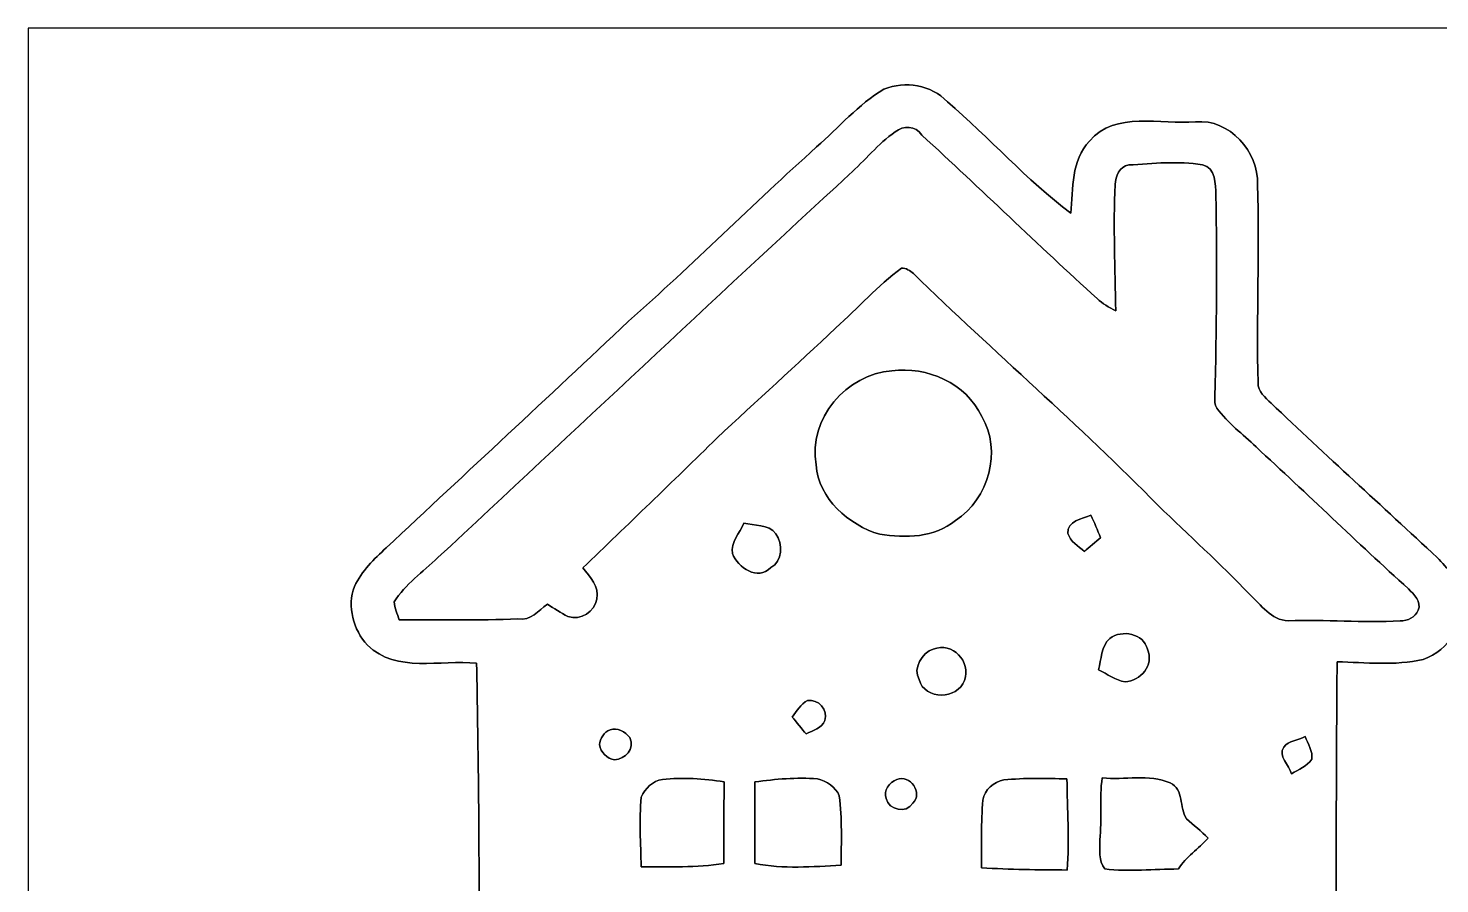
# Model space of a CAD drawing. Header units: centimetres. Extents: x -16.8 to 16.8, y -16.7 to 16.7.
# Drawn here: x -16.77 to 2.34, y 5.08 to 16.67 of the extents above; entities that cross this region are included whole.
import ezdxf

# ---------------------------------------------------------------- set-up
doc = ezdxf.new("R2010")
doc.units = ezdxf.units.CM
doc.header["$MEASUREMENT"] = 0
doc.layers.add('Layer 1', color=7, linetype='Continuous')

msp = doc.modelspace()

# ---------------------------------------------------------------- linework, layer by layer
at = {"layer": 'Layer 1', "color": 7}
for points, knots in [([(-16.77458, 16.66875), (-16.77458, 16.66875), (16.77458, 16.66875), (16.77458, 16.66875), (16.77458, 16.66875), (16.77458, 16.66875), (16.77458, -16.66875), (16.77458, -16.66875), (16.77458, -16.66875), (16.77458, -16.66875), (-16.77458, -16.66875), (-16.77458, -16.66875), (-16.77458, -16.66875), (-16.77458, -16.66875), (-16.77458, 16.66875), (-16.77458, 16.66875), (-16.77458, 16.66875), (-16.77458, 16.66875), (-16.77458, 16.66875), (-16.77458, 16.66875)], [0, 0, 0, 0, 0.16666667, 0.16666667, 0.16666667, 0.16666667, 0.33333333, 0.33333333, 0.33333333, 0.33333333, 0.5, 0.5, 0.5, 0.5, 0.66666667, 0.66666667, 0.66666667, 0.66666667, 1, 1, 1, 1]), ([(-5.19042, 15.84325), (-5.53473, 15.63441), (-5.80073, 15.32572), (-6.09918, 15.06044), (-6.09918, 15.06044), (-6.96278, 14.29032), (-7.77699, 13.46659), (-8.64553, 12.70176), (-8.64553, 12.70176), (-9.73384, 11.67342), (-10.8331, 10.65636), (-11.92636, 9.6333), (-11.92636, 9.6333), (-12.09216, 9.47949), (-12.26185, 9.31827), (-12.35569, 9.10907), (-12.35569, 9.10907), (-12.46223, 8.84132), (-12.37121, 8.52276), (-12.18283, 8.31356), (-12.18283, 8.31356), (-11.78243, 7.93221), (-11.19717, 8.1213), (-10.70257, 8.06909), (-10.70257, 8.06909), (-10.68352, 6.97301), (-10.66659, 5.87657), (-10.67153, 4.78014), (-10.67153, 4.78014), (-10.68246, 2.91112), (-10.64719, 1.0414), (-10.69305, -0.82691), (-10.69305, -0.82691), (-10.66765, -1.5053), (-10.65248, -2.18546), (-10.69799, -2.8635), (-10.69799, -2.8635), (-10.96716, -2.88114), (-11.32417, -2.84586), (-11.45963, -3.14537), (-11.45963, -3.14537), (-11.58946, -3.47345), (-11.50761, -3.85057), (-11.49526, -4.19312), (-11.49526, -4.19312), (-11.46951, -4.49615), (-11.11814, -4.63444), (-10.84933, -4.60481), (-10.84933, -4.60481), (-6.90915, -4.60234), (-2.96898, -4.60481), (0.9712, -4.6034), (0.9712, -4.6034), (1.23754, -4.61574), (1.60902, -4.59034), (1.70674, -4.28237), (1.70674, -4.28237), (1.78576, -3.92712), (1.76001, -3.54824), (1.7145, -3.19052), (1.7145, -3.19052), (1.60408, -2.88466), (1.21073, -2.8635), (0.94262, -2.84798), (0.94262, -2.84798), (0.93274, 0.79692), (0.92322, 4.44253), (0.94756, 8.08778), (0.94756, 8.08778), (1.33562, 8.08355), (1.72861, 8.02993), (2.11138, 8.122), (2.11138, 8.122), (2.47086, 8.23524), (2.69381, 8.63212), (2.61408, 8.9983), (2.61408, 8.9983), (2.59151, 9.20186), (2.4384, 9.35778), (2.30399, 9.49995), (2.30399, 9.49995), (1.55575, 10.19845), (0.79516, 10.88425), (0.05468, 11.59087), (0.05468, 11.59087), (-0.02223, 11.66848), (-0.12665, 11.7475), (-0.12277, 11.86886), (-0.12277, 11.86886), (-0.14288, 12.76315), (-0.10089, 13.65814), (-0.12982, 14.55208), (-0.12982, 14.55208), (-0.11218, 14.99729), (-0.50694, 15.44355), (-0.96873, 15.40051), (-0.96873, 15.40051), (-1.43545, 15.36065), (-2.05564, 15.55468), (-2.40418, 15.13981), (-2.40418, 15.13981), (-2.65571, 14.88087), (-2.62502, 14.49564), (-2.65818, 14.16579), (-2.65818, 14.16579), (-3.2572, 14.61805), (-3.76167, 15.18214), (-4.32717, 15.67392), (-4.32717, 15.67392), (-4.55013, 15.90111), (-4.89832, 15.95931), (-5.19042, 15.84325), (-5.19042, 15.84325), (-5.19042, 15.84325), (-5.19042, 15.84325), (-5.19042, 15.84325)], [0, 0, 0, 0, 0.03333333, 0.03333333, 0.03333333, 0.03333333, 0.06666667, 0.06666667, 0.06666667, 0.06666667, 0.1, 0.1, 0.1, 0.1, 0.13333333, 0.13333333, 0.13333333, 0.13333333, 0.16666667, 0.16666667, 0.16666667, 0.16666667, 0.2, 0.2, 0.2, 0.2, 0.23333333, 0.23333333, 0.23333333, 0.23333333, 0.26666667, 0.26666667, 0.26666667, 0.26666667, 0.3, 0.3, 0.3, 0.3, 0.33333333, 0.33333333, 0.33333333, 0.33333333, 0.36666667, 0.36666667, 0.36666667, 0.36666667, 0.4, 0.4, 0.4, 0.4, 0.43333333, 0.43333333, 0.43333333, 0.43333333, 0.46666667, 0.46666667, 0.46666667, 0.46666667, 0.5, 0.5, 0.5, 0.5, 0.53333333, 0.53333333, 0.53333333, 0.53333333, 0.56666667, 0.56666667, 0.56666667, 0.56666667, 0.6, 0.6, 0.6, 0.6, 0.63333333, 0.63333333, 0.63333333, 0.63333333, 0.66666667, 0.66666667, 0.66666667, 0.66666667, 0.7, 0.7, 0.7, 0.7, 0.73333333, 0.73333333, 0.73333333, 0.73333333, 0.76666667, 0.76666667, 0.76666667, 0.76666667, 0.8, 0.8, 0.8, 0.8, 0.83333333, 0.83333333, 0.83333333, 0.83333333, 0.86666667, 0.86666667, 0.86666667, 0.86666667, 0.9, 0.9, 0.9, 0.9, 0.93333333, 0.93333333, 0.93333333, 0.93333333, 1, 1, 1, 1]), ([(-5.03555, 15.26681), (-4.92301, 15.34971), (-4.75827, 15.35254), (-4.67501, 15.2213), (-4.67501, 15.2213), (-3.87738, 14.49105), (-3.10268, 13.73505), (-2.30188, 13.00797), (-2.30188, 13.00797), (-2.22814, 12.93883), (-2.13995, 12.88803), (-2.04964, 12.84358), (-2.04964, 12.84358), (-2.05634, 13.41296), (-2.08421, 13.98305), (-2.05846, 14.55208), (-2.05846, 14.55208), (-2.05423, 14.66462), (-1.99849, 14.79832), (-1.8736, 14.81667), (-1.8736, 14.81667), (-1.54376, 14.8396), (-1.20368, 14.87241), (-0.87489, 14.81984), (-0.87489, 14.81984), (-0.69427, 14.77998), (-0.69885, 14.55244), (-0.69391, 14.41097), (-0.69391, 14.41097), (-0.67769, 13.50081), (-0.6798, 12.58993), (-0.70944, 11.68012), (-0.70944, 11.68012), (-0.70803, 11.6272), (-0.71191, 11.56899), (-0.68016, 11.52278), (-0.68016, 11.52278), (-0.53269, 11.32064), (-0.32738, 11.17247), (-0.14993, 10.99785), (-0.14993, 10.99785), (0.54469, 10.36391), (1.21708, 9.70633), (1.91523, 9.07591), (1.91523, 9.07591), (1.98579, 9.00324), (2.09868, 8.90129), (2.04435, 8.7884), (2.04435, 8.7884), (2.00907, 8.68751), (1.90077, 8.64658), (1.80234, 8.6427), (1.80234, 8.6427), (1.29752, 8.61554), (0.79199, 8.66105), (0.28681, 8.64552), (0.28681, 8.64552), (0.05539, 8.6487), (-0.08361, 8.86672), (-0.23954, 9.00324), (-0.23954, 9.00324), (-0.63465, 9.42022), (-1.06151, 9.80405), (-1.4732, 10.20374), (-1.4732, 10.20374), (-2.53859, 11.29277), (-3.69711, 12.28407), (-4.78861, 13.34558), (-4.78861, 13.34558), (-4.83411, 13.38404), (-4.88633, 13.42496), (-4.94912, 13.42072), (-4.94912, 13.42072), (-5.27368, 13.18331), (-5.54002, 12.87921), (-5.83847, 12.61181), (-5.83847, 12.61181), (-6.37152, 12.1098), (-6.91374, 11.61732), (-7.44961, 11.11814), (-7.44961, 11.11814), (-8.05004, 10.52759), (-8.65858, 9.94481), (-9.265, 9.36025), (-9.265, 9.36025), (-9.16869, 9.24207), (-9.03676, 9.1059), (-9.07627, 8.93904), (-9.07627, 8.93904), (-9.1059, 8.76582), (-9.29181, 8.6427), (-9.46679, 8.70444), (-9.46679, 8.70444), (-9.56522, 8.74924), (-9.65341, 8.81309), (-9.74549, 8.86919), (-9.74549, 8.86919), (-9.86861, 8.78628), (-9.97021, 8.63459), (-10.14307, 8.67022), (-10.14307, 8.67022), (-10.67858, 8.6427), (-11.21481, 8.66563), (-11.75068, 8.65646), (-11.75068, 8.65646), (-11.77819, 8.73584), (-11.81241, 8.81451), (-11.82053, 8.89882), (-11.82053, 8.89882), (-11.66918, 9.13871), (-11.43106, 9.30628), (-11.22786, 9.49925), (-11.22786, 9.49925), (-9.37048, 11.22821), (-7.52263, 12.96811), (-5.6575, 14.68896), (-5.6575, 14.68896), (-5.44689, 14.8777), (-5.26662, 15.10171), (-5.03555, 15.26681)], [0, 0, 0, 0, 0.03225806, 0.03225806, 0.03225806, 0.03225806, 0.06451613, 0.06451613, 0.06451613, 0.06451613, 0.09677419, 0.09677419, 0.09677419, 0.09677419, 0.12903226, 0.12903226, 0.12903226, 0.12903226, 0.16129032, 0.16129032, 0.16129032, 0.16129032, 0.19354839, 0.19354839, 0.19354839, 0.19354839, 0.22580645, 0.22580645, 0.22580645, 0.22580645, 0.25806452, 0.25806452, 0.25806452, 0.25806452, 0.29032258, 0.29032258, 0.29032258, 0.29032258, 0.32258065, 0.32258065, 0.32258065, 0.32258065, 0.35483871, 0.35483871, 0.35483871, 0.35483871, 0.38709677, 0.38709677, 0.38709677, 0.38709677, 0.41935484, 0.41935484, 0.41935484, 0.41935484, 0.4516129, 0.4516129, 0.4516129, 0.4516129, 0.48387097, 0.48387097, 0.48387097, 0.48387097, 0.51612903, 0.51612903, 0.51612903, 0.51612903, 0.5483871, 0.5483871, 0.5483871, 0.5483871, 0.58064516, 0.58064516, 0.58064516, 0.58064516, 0.61290323, 0.61290323, 0.61290323, 0.61290323, 0.64516129, 0.64516129, 0.64516129, 0.64516129, 0.67741935, 0.67741935, 0.67741935, 0.67741935, 0.70967742, 0.70967742, 0.70967742, 0.70967742, 0.74193548, 0.74193548, 0.74193548, 0.74193548, 0.77419355, 0.77419355, 0.77419355, 0.77419355, 0.80645161, 0.80645161, 0.80645161, 0.80645161, 0.83870968, 0.83870968, 0.83870968, 0.83870968, 0.87096774, 0.87096774, 0.87096774, 0.87096774, 0.90322581, 0.90322581, 0.90322581, 0.90322581, 0.93548387, 0.93548387, 0.93548387, 0.93548387, 1, 1, 1, 1]), ([(-5.08212, 12.02937), (-4.60163, 12.09569), (-4.07776, 11.85898), (-3.86327, 11.41271), (-3.86327, 11.41271), (-3.58775, 10.94317), (-3.76661, 10.29582), (-4.21711, 10.00301), (-4.21711, 10.00301), (-4.50427, 9.76877), (-4.89726, 9.76242), (-5.2451, 9.81534), (-5.2451, 9.81534), (-5.66526, 9.94269), (-6.07448, 10.29335), (-6.10482, 10.75761), (-6.10482, 10.75761), (-6.22159, 11.37708), (-5.69383, 11.98351), (-5.08212, 12.02937)], [0, 0, 0, 0, 0.16666667, 0.16666667, 0.16666667, 0.16666667, 0.33333333, 0.33333333, 0.33333333, 0.33333333, 0.5, 0.5, 0.5, 0.5, 0.66666667, 0.66666667, 0.66666667, 0.66666667, 1, 1, 1, 1]), ([(-7.08589, 9.96809), (-6.94937, 9.92611), (-6.74476, 9.96244), (-6.65198, 9.82204), (-6.65198, 9.82204), (-6.55214, 9.68869), (-6.55779, 9.44562), (-6.72042, 9.36554), (-6.72042, 9.36554), (-6.89434, 9.17963), (-7.16562, 9.36801), (-7.24041, 9.55357), (-7.24041, 9.55357), (-7.26581, 9.70739), (-7.14058, 9.83509), (-7.08589, 9.96809)], [0, 0, 0, 0, 0.2, 0.2, 0.2, 0.2, 0.4, 0.4, 0.4, 0.4, 0.6, 0.6, 0.6, 0.6, 1, 1, 1, 1]), ([(-2.69699, 9.82768), (-2.70757, 9.99278), (-2.49873, 10.03088), (-2.38619, 10.07322), (-2.38619, 10.07322), (-2.33821, 9.97373), (-2.29411, 9.87249), (-2.25672, 9.76842), (-2.25672, 9.76842), (-2.31069, 9.7222), (-2.41864, 9.63013), (-2.47262, 9.58391), (-2.47262, 9.58391), (-2.55799, 9.65306), (-2.66312, 9.71656), (-2.69699, 9.82768)], [0, 0, 0, 0, 0.2, 0.2, 0.2, 0.2, 0.4, 0.4, 0.4, 0.4, 0.6, 0.6, 0.6, 0.6, 1, 1, 1, 1]), ([(-2.1276, 8.40599), (-1.96497, 8.53052), (-1.67252, 8.47125), (-1.61819, 8.25817), (-1.61819, 8.25817), (-1.52682, 8.04298), (-1.71238, 7.8299), (-1.92229, 7.81826), (-1.92229, 7.81826), (-2.05387, 7.83766), (-2.16288, 7.92515), (-2.28071, 7.98019), (-2.28071, 7.98019), (-2.24331, 8.11989), (-2.25072, 8.30333), (-2.1276, 8.40599)], [0, 0, 0, 0, 0.2, 0.2, 0.2, 0.2, 0.4, 0.4, 0.4, 0.4, 0.6, 0.6, 0.6, 0.6, 1, 1, 1, 1]), ([(-4.51944, 8.26064), (-4.26226, 8.36401), (-4.00156, 8.08884), (-4.09716, 7.83766), (-4.09716, 7.83766), (-4.18853, 7.57414), (-4.63656, 7.56849), (-4.71276, 7.84789), (-4.71276, 7.84789), (-4.79919, 7.99818), (-4.67501, 8.21302), (-4.51944, 8.26064)], [0, 0, 0, 0, 0.25, 0.25, 0.25, 0.25, 0.5, 0.5, 0.5, 0.5, 1, 1, 1, 1]), ([(-6.42902, 7.33919), (-6.3687, 7.42103), (-6.31472, 7.51664), (-6.22124, 7.56497), (-6.22124, 7.56497), (-6.0766, 7.59142), (-5.94043, 7.43409), (-5.98805, 7.29509), (-5.98805, 7.29509), (-6.02933, 7.18891), (-6.15033, 7.15927), (-6.2424, 7.11376), (-6.2424, 7.11376), (-6.28932, 7.16986), (-6.38246, 7.28274), (-6.42902, 7.33919)], [0, 0, 0, 0, 0.2, 0.2, 0.2, 0.2, 0.4, 0.4, 0.4, 0.4, 0.6, 0.6, 0.6, 0.6, 1, 1, 1, 1]), ([(-8.8967, 7.16986), (-8.79616, 7.20337), (-8.69209, 7.13881), (-8.63036, 7.06226), (-8.63036, 7.06226), (-8.54957, 6.89927), (-8.69738, 6.77933), (-8.83426, 6.75957), (-8.83426, 6.75957), (-8.93586, 6.77933), (-9.02441, 6.864), (-9.04134, 6.96701), (-9.04134, 6.96701), (-9.02547, 7.04991), (-8.97996, 7.13811), (-8.8967, 7.16986)], [0, 0, 0, 0, 0.2, 0.2, 0.2, 0.2, 0.4, 0.4, 0.4, 0.4, 0.6, 0.6, 0.6, 0.6, 1, 1, 1, 1]), ([(0.22578, 6.93349), (0.28928, 7.02733), (0.42827, 7.02451), (0.51506, 7.07778), (0.51506, 7.07778), (0.55069, 6.97865), (0.62512, 6.87811), (0.60466, 6.76839), (0.60466, 6.76839), (0.53763, 6.67491), (0.42686, 6.6294), (0.3302, 6.57366), (0.3302, 6.57366), (0.29845, 6.68831), (0.14252, 6.81108), (0.22578, 6.93349)], [0, 0, 0, 0, 0.2, 0.2, 0.2, 0.2, 0.4, 0.4, 0.4, 0.4, 0.6, 0.6, 0.6, 0.6, 1, 1, 1, 1]), ([(-8.18833, 6.49429), (-7.91069, 6.52568), (-7.62882, 6.50875), (-7.3533, 6.46359), (-7.3533, 6.46359), (-7.35365, 6.09424), (-7.35365, 5.72488), (-7.35436, 5.35552), (-7.35436, 5.35552), (-7.72548, 5.30542), (-8.10084, 5.30684), (-8.47443, 5.31424), (-8.47443, 5.31424), (-8.48289, 5.62857), (-8.50124, 5.94395), (-8.47513, 6.25722), (-8.47513, 6.25722), (-8.42398, 6.37258), (-8.31779, 6.477), (-8.18833, 6.49429)], [0, 0, 0, 0, 0.16666667, 0.16666667, 0.16666667, 0.16666667, 0.33333333, 0.33333333, 0.33333333, 0.33333333, 0.5, 0.5, 0.5, 0.5, 0.66666667, 0.66666667, 0.66666667, 0.66666667, 1, 1, 1, 1]), ([(-6.93385, 6.46183), (-6.65409, 6.50169), (-6.37081, 6.52462), (-6.08859, 6.50381), (-6.08859, 6.50381), (-5.96406, 6.47841), (-5.84129, 6.3941), (-5.79226, 6.27486), (-5.79226, 6.27486), (-5.74993, 5.96406), (-5.76898, 5.64833), (-5.76509, 5.33506), (-5.76509, 5.33506), (-6.1535, 5.31354), (-6.55038, 5.28003), (-6.9342, 5.35869), (-6.9342, 5.35869), (-6.93349, 5.72664), (-6.93385, 6.09424), (-6.93385, 6.46183)], [0, 0, 0, 0, 0.16666667, 0.16666667, 0.16666667, 0.16666667, 0.33333333, 0.33333333, 0.33333333, 0.33333333, 0.5, 0.5, 0.5, 0.5, 0.66666667, 0.66666667, 0.66666667, 0.66666667, 1, 1, 1, 1]), ([(-5.01403, 6.49605), (-4.83553, 6.57049), (-4.65384, 6.31331), (-4.79707, 6.17432), (-4.79707, 6.17432), (-4.88456, 6.02756), (-5.11916, 6.07907), (-5.15902, 6.23746), (-5.15902, 6.23746), (-5.201, 6.34824), (-5.11175, 6.45548), (-5.01403, 6.49605)], [0, 0, 0, 0, 0.25, 0.25, 0.25, 0.25, 0.5, 0.5, 0.5, 0.5, 1, 1, 1, 1]), ([(-3.56553, 6.48829), (-3.28154, 6.51792), (-2.99473, 6.51228), (-2.70933, 6.50311), (-2.70933, 6.50311), (-2.71004, 6.09247), (-2.67018, 5.67937), (-2.70792, 5.26944), (-2.70792, 5.26944), (-3.09421, 5.27121), (-3.48051, 5.27579), (-3.86574, 5.30013), (-3.86574, 5.30013), (-3.86468, 5.60529), (-3.87632, 5.91185), (-3.84775, 6.21594), (-3.84775, 6.21594), (-3.82799, 6.35741), (-3.70134, 6.46359), (-3.56553, 6.48829)], [0, 0, 0, 0, 0.16666667, 0.16666667, 0.16666667, 0.16666667, 0.33333333, 0.33333333, 0.33333333, 0.33333333, 0.5, 0.5, 0.5, 0.5, 0.66666667, 0.66666667, 0.66666667, 0.66666667, 1, 1, 1, 1]), ([(-2.23238, 6.51616), (-1.93146, 6.48264), (-1.59844, 6.57648), (-1.31339, 6.44807), (-1.31339, 6.44807), (-1.11972, 6.36411), (-1.19274, 6.11364), (-1.09255, 5.96336), (-1.09255, 5.96336), (-0.99589, 5.87481), (-0.88829, 5.79755), (-0.79975, 5.69913), (-0.79975, 5.69913), (-0.93063, 5.55696), (-1.09573, 5.44795), (-1.20156, 5.2832), (-1.20156, 5.2832), (-1.53317, 5.28249), (-1.86866, 5.24439), (-2.19851, 5.28391), (-2.19851, 5.28391), (-2.28388, 5.39538), (-2.26378, 5.54567), (-2.26483, 5.6769), (-2.26483, 5.6769), (-2.23449, 5.95595), (-2.27401, 6.23852), (-2.23238, 6.51616)], [0, 0, 0, 0, 0.125, 0.125, 0.125, 0.125, 0.25, 0.25, 0.25, 0.25, 0.375, 0.375, 0.375, 0.375, 0.5, 0.5, 0.5, 0.5, 0.625, 0.625, 0.625, 0.625, 0.75, 0.75, 0.75, 0.75, 1, 1, 1, 1])]:
    msp.add_open_spline(points, degree=3, knots=knots, dxfattribs=at)
at = {"layer": 'Layer 1', "color": 49}
for points, knots in [([(-5.19042, 15.84325), (-4.89832, 15.95931), (-4.55013, 15.90111), (-4.32717, 15.67392), (-4.32717, 15.67392), (-3.76167, 15.18214), (-3.2572, 14.61805), (-2.65818, 14.16579), (-2.65818, 14.16579), (-2.62502, 14.49564), (-2.65571, 14.88087), (-2.40418, 15.13981), (-2.40418, 15.13981), (-2.05564, 15.55468), (-1.43545, 15.36065), (-0.96873, 15.40051), (-0.96873, 15.40051), (-0.50694, 15.44355), (-0.11218, 14.99729), (-0.12982, 14.55208), (-0.12982, 14.55208), (-0.10089, 13.65814), (-0.14288, 12.76315), (-0.12277, 11.86886), (-0.12277, 11.86886), (-0.12665, 11.7475), (-0.02223, 11.66848), (0.05468, 11.59087), (0.05468, 11.59087), (0.79516, 10.88425), (1.55575, 10.19845), (2.30399, 9.49995), (2.30399, 9.49995), (2.4384, 9.35778), (2.59151, 9.20186), (2.61408, 8.9983), (2.61408, 8.9983), (2.69381, 8.63212), (2.47086, 8.23524), (2.11138, 8.122), (2.11138, 8.122), (1.72861, 8.02993), (1.33562, 8.08355), (0.94756, 8.08778), (0.94756, 8.08778), (0.92322, 4.44253), (0.93274, 0.79692), (0.94262, -2.84798), (0.94262, -2.84798), (1.21073, -2.8635), (1.60408, -2.88466), (1.7145, -3.19052), (1.7145, -3.19052), (1.76001, -3.54824), (1.78576, -3.92712), (1.70674, -4.28237), (1.70674, -4.28237), (1.60902, -4.59034), (1.23754, -4.61574), (0.9712, -4.6034), (0.9712, -4.6034), (-2.96898, -4.60481), (-6.90915, -4.60234), (-10.84933, -4.60481), (-10.84933, -4.60481), (-11.11814, -4.63444), (-11.46951, -4.49615), (-11.49526, -4.19312), (-11.49526, -4.19312), (-11.50761, -3.85057), (-11.58946, -3.47345), (-11.45963, -3.14537), (-11.45963, -3.14537), (-11.32417, -2.84586), (-10.96716, -2.88114), (-10.69799, -2.8635), (-10.69799, -2.8635), (-10.65248, -2.18546), (-10.66765, -1.5053), (-10.69305, -0.82691), (-10.69305, -0.82691), (-10.64719, 1.0414), (-10.68246, 2.91112), (-10.67153, 4.78014), (-10.67153, 4.78014), (-10.66659, 5.87657), (-10.68352, 6.97301), (-10.70257, 8.06909), (-10.70257, 8.06909), (-11.19717, 8.1213), (-11.78243, 7.93221), (-12.18283, 8.31356), (-12.18283, 8.31356), (-12.37121, 8.52276), (-12.46223, 8.84132), (-12.35569, 9.10907), (-12.35569, 9.10907), (-12.26185, 9.31827), (-12.09216, 9.47949), (-11.92636, 9.6333), (-11.92636, 9.6333), (-10.8331, 10.65636), (-9.73384, 11.67342), (-8.64553, 12.70176), (-8.64553, 12.70176), (-7.77699, 13.46659), (-6.96278, 14.29032), (-6.09918, 15.06044), (-6.09918, 15.06044), (-5.80073, 15.32572), (-5.53473, 15.63441), (-5.19042, 15.84325), (-5.19042, 15.84325), (-5.19042, 15.84325), (-5.19042, 15.84325), (-5.19042, 15.84325)], [0, 0, 0, 0, 0.03333333, 0.03333333, 0.03333333, 0.03333333, 0.06666667, 0.06666667, 0.06666667, 0.06666667, 0.1, 0.1, 0.1, 0.1, 0.13333333, 0.13333333, 0.13333333, 0.13333333, 0.16666667, 0.16666667, 0.16666667, 0.16666667, 0.2, 0.2, 0.2, 0.2, 0.23333333, 0.23333333, 0.23333333, 0.23333333, 0.26666667, 0.26666667, 0.26666667, 0.26666667, 0.3, 0.3, 0.3, 0.3, 0.33333333, 0.33333333, 0.33333333, 0.33333333, 0.36666667, 0.36666667, 0.36666667, 0.36666667, 0.4, 0.4, 0.4, 0.4, 0.43333333, 0.43333333, 0.43333333, 0.43333333, 0.46666667, 0.46666667, 0.46666667, 0.46666667, 0.5, 0.5, 0.5, 0.5, 0.53333333, 0.53333333, 0.53333333, 0.53333333, 0.56666667, 0.56666667, 0.56666667, 0.56666667, 0.6, 0.6, 0.6, 0.6, 0.63333333, 0.63333333, 0.63333333, 0.63333333, 0.66666667, 0.66666667, 0.66666667, 0.66666667, 0.7, 0.7, 0.7, 0.7, 0.73333333, 0.73333333, 0.73333333, 0.73333333, 0.76666667, 0.76666667, 0.76666667, 0.76666667, 0.8, 0.8, 0.8, 0.8, 0.83333333, 0.83333333, 0.83333333, 0.83333333, 0.86666667, 0.86666667, 0.86666667, 0.86666667, 0.9, 0.9, 0.9, 0.9, 0.93333333, 0.93333333, 0.93333333, 0.93333333, 1, 1, 1, 1]), ([(-5.03555, 15.26681), (-5.26662, 15.10171), (-5.44689, 14.8777), (-5.6575, 14.68896), (-5.6575, 14.68896), (-7.52263, 12.96811), (-9.37048, 11.22821), (-11.22786, 9.49925), (-11.22786, 9.49925), (-11.43106, 9.30628), (-11.66918, 9.13871), (-11.82053, 8.89882), (-11.82053, 8.89882), (-11.81241, 8.81451), (-11.77819, 8.73584), (-11.75068, 8.65646), (-11.75068, 8.65646), (-11.21481, 8.66563), (-10.67858, 8.6427), (-10.14307, 8.67022), (-10.14307, 8.67022), (-9.97021, 8.63459), (-9.86861, 8.78628), (-9.74549, 8.86919), (-9.74549, 8.86919), (-9.65341, 8.81309), (-9.56522, 8.74924), (-9.46679, 8.70444), (-9.46679, 8.70444), (-9.29181, 8.6427), (-9.1059, 8.76582), (-9.07627, 8.93904), (-9.07627, 8.93904), (-9.03676, 9.1059), (-9.16869, 9.24207), (-9.265, 9.36025), (-9.265, 9.36025), (-8.65858, 9.94481), (-8.05004, 10.52759), (-7.44961, 11.11814), (-7.44961, 11.11814), (-6.91374, 11.61732), (-6.37152, 12.1098), (-5.83847, 12.61181), (-5.83847, 12.61181), (-5.54002, 12.87921), (-5.27368, 13.18331), (-4.94912, 13.42072), (-4.94912, 13.42072), (-4.88633, 13.42496), (-4.83411, 13.38404), (-4.78861, 13.34558), (-4.78861, 13.34558), (-3.69711, 12.28407), (-2.53859, 11.29277), (-1.4732, 10.20374), (-1.4732, 10.20374), (-1.06151, 9.80405), (-0.63465, 9.42022), (-0.23954, 9.00324), (-0.23954, 9.00324), (-0.08361, 8.86672), (0.05539, 8.6487), (0.28681, 8.64552), (0.28681, 8.64552), (0.79199, 8.66105), (1.29752, 8.61554), (1.80234, 8.6427), (1.80234, 8.6427), (1.90077, 8.64658), (2.00907, 8.68751), (2.04435, 8.7884), (2.04435, 8.7884), (2.09868, 8.90129), (1.98579, 9.00324), (1.91523, 9.07591), (1.91523, 9.07591), (1.21708, 9.70633), (0.54469, 10.36391), (-0.14993, 10.99785), (-0.14993, 10.99785), (-0.32738, 11.17247), (-0.53269, 11.32064), (-0.68016, 11.52278), (-0.68016, 11.52278), (-0.71191, 11.56899), (-0.70803, 11.6272), (-0.70944, 11.68012), (-0.70944, 11.68012), (-0.6798, 12.58993), (-0.67769, 13.50081), (-0.69391, 14.41097), (-0.69391, 14.41097), (-0.69885, 14.55244), (-0.69427, 14.77998), (-0.87489, 14.81984), (-0.87489, 14.81984), (-1.20368, 14.87241), (-1.54376, 14.8396), (-1.8736, 14.81667), (-1.8736, 14.81667), (-1.99849, 14.79832), (-2.05423, 14.66462), (-2.05846, 14.55208), (-2.05846, 14.55208), (-2.08421, 13.98305), (-2.05634, 13.41296), (-2.04964, 12.84358), (-2.04964, 12.84358), (-2.13995, 12.88803), (-2.22814, 12.93883), (-2.30188, 13.00797), (-2.30188, 13.00797), (-3.10268, 13.73505), (-3.87738, 14.49105), (-4.67501, 15.2213), (-4.67501, 15.2213), (-4.75827, 15.35254), (-4.92301, 15.34971), (-5.03555, 15.26681), (-5.03555, 15.26681), (-5.03555, 15.26681), (-5.03555, 15.26681), (-5.03555, 15.26681)], [0, 0, 0, 0, 0.03125, 0.03125, 0.03125, 0.03125, 0.0625, 0.0625, 0.0625, 0.0625, 0.09375, 0.09375, 0.09375, 0.09375, 0.125, 0.125, 0.125, 0.125, 0.15625, 0.15625, 0.15625, 0.15625, 0.1875, 0.1875, 0.1875, 0.1875, 0.21875, 0.21875, 0.21875, 0.21875, 0.25, 0.25, 0.25, 0.25, 0.28125, 0.28125, 0.28125, 0.28125, 0.3125, 0.3125, 0.3125, 0.3125, 0.34375, 0.34375, 0.34375, 0.34375, 0.375, 0.375, 0.375, 0.375, 0.40625, 0.40625, 0.40625, 0.40625, 0.4375, 0.4375, 0.4375, 0.4375, 0.46875, 0.46875, 0.46875, 0.46875, 0.5, 0.5, 0.5, 0.5, 0.53125, 0.53125, 0.53125, 0.53125, 0.5625, 0.5625, 0.5625, 0.5625, 0.59375, 0.59375, 0.59375, 0.59375, 0.625, 0.625, 0.625, 0.625, 0.65625, 0.65625, 0.65625, 0.65625, 0.6875, 0.6875, 0.6875, 0.6875, 0.71875, 0.71875, 0.71875, 0.71875, 0.75, 0.75, 0.75, 0.75, 0.78125, 0.78125, 0.78125, 0.78125, 0.8125, 0.8125, 0.8125, 0.8125, 0.84375, 0.84375, 0.84375, 0.84375, 0.875, 0.875, 0.875, 0.875, 0.90625, 0.90625, 0.90625, 0.90625, 0.9375, 0.9375, 0.9375, 0.9375, 1, 1, 1, 1]), ([(-5.08212, 12.02937), (-5.69383, 11.98351), (-6.22159, 11.37708), (-6.10482, 10.75761), (-6.10482, 10.75761), (-6.07448, 10.29335), (-5.66526, 9.94269), (-5.2451, 9.81534), (-5.2451, 9.81534), (-4.89726, 9.76242), (-4.50427, 9.76877), (-4.21711, 10.00301), (-4.21711, 10.00301), (-3.76661, 10.29582), (-3.58775, 10.94317), (-3.86327, 11.41271), (-3.86327, 11.41271), (-4.07776, 11.85898), (-4.60163, 12.09569), (-5.08212, 12.02937), (-5.08212, 12.02937), (-5.08212, 12.02937), (-5.08212, 12.02937), (-5.08212, 12.02937)], [0, 0, 0, 0, 0.14285714, 0.14285714, 0.14285714, 0.14285714, 0.28571429, 0.28571429, 0.28571429, 0.28571429, 0.42857143, 0.42857143, 0.42857143, 0.42857143, 0.57142857, 0.57142857, 0.57142857, 0.57142857, 0.71428571, 0.71428571, 0.71428571, 0.71428571, 1, 1, 1, 1]), ([(-7.08589, 9.96809), (-7.14058, 9.83509), (-7.26581, 9.70739), (-7.24041, 9.55357), (-7.24041, 9.55357), (-7.16562, 9.36801), (-6.89434, 9.17963), (-6.72042, 9.36554), (-6.72042, 9.36554), (-6.55779, 9.44562), (-6.55214, 9.68869), (-6.65198, 9.82204), (-6.65198, 9.82204), (-6.74476, 9.96244), (-6.94937, 9.92611), (-7.08589, 9.96809), (-7.08589, 9.96809), (-7.08589, 9.96809), (-7.08589, 9.96809), (-7.08589, 9.96809)], [0, 0, 0, 0, 0.16666667, 0.16666667, 0.16666667, 0.16666667, 0.33333333, 0.33333333, 0.33333333, 0.33333333, 0.5, 0.5, 0.5, 0.5, 0.66666667, 0.66666667, 0.66666667, 0.66666667, 1, 1, 1, 1]), ([(-2.69699, 9.82768), (-2.66312, 9.71656), (-2.55799, 9.65306), (-2.47262, 9.58391), (-2.47262, 9.58391), (-2.41864, 9.63013), (-2.31069, 9.7222), (-2.25672, 9.76842), (-2.25672, 9.76842), (-2.29411, 9.87249), (-2.33821, 9.97373), (-2.38619, 10.07322), (-2.38619, 10.07322), (-2.49873, 10.03088), (-2.70757, 9.99278), (-2.69699, 9.82768), (-2.69699, 9.82768), (-2.69699, 9.82768), (-2.69699, 9.82768), (-2.69699, 9.82768)], [0, 0, 0, 0, 0.16666667, 0.16666667, 0.16666667, 0.16666667, 0.33333333, 0.33333333, 0.33333333, 0.33333333, 0.5, 0.5, 0.5, 0.5, 0.66666667, 0.66666667, 0.66666667, 0.66666667, 1, 1, 1, 1]), ([(-2.1276, 8.40599), (-2.25072, 8.30333), (-2.24331, 8.11989), (-2.28071, 7.98019), (-2.28071, 7.98019), (-2.16288, 7.92515), (-2.05387, 7.83766), (-1.92229, 7.81826), (-1.92229, 7.81826), (-1.71238, 7.8299), (-1.52682, 8.04298), (-1.61819, 8.25817), (-1.61819, 8.25817), (-1.67252, 8.47125), (-1.96497, 8.53052), (-2.1276, 8.40599), (-2.1276, 8.40599), (-2.1276, 8.40599), (-2.1276, 8.40599), (-2.1276, 8.40599)], [0, 0, 0, 0, 0.16666667, 0.16666667, 0.16666667, 0.16666667, 0.33333333, 0.33333333, 0.33333333, 0.33333333, 0.5, 0.5, 0.5, 0.5, 0.66666667, 0.66666667, 0.66666667, 0.66666667, 1, 1, 1, 1]), ([(-4.51944, 8.26064), (-4.67501, 8.21302), (-4.79919, 7.99818), (-4.71276, 7.84789), (-4.71276, 7.84789), (-4.63656, 7.56849), (-4.18853, 7.57414), (-4.09716, 7.83766), (-4.09716, 7.83766), (-4.00156, 8.08884), (-4.26226, 8.36401), (-4.51944, 8.26064), (-4.51944, 8.26064), (-4.51944, 8.26064), (-4.51944, 8.26064), (-4.51944, 8.26064)], [0, 0, 0, 0, 0.2, 0.2, 0.2, 0.2, 0.4, 0.4, 0.4, 0.4, 0.6, 0.6, 0.6, 0.6, 1, 1, 1, 1]), ([(-6.42902, 7.33919), (-6.38246, 7.28274), (-6.28932, 7.16986), (-6.2424, 7.11376), (-6.2424, 7.11376), (-6.15033, 7.15927), (-6.02933, 7.18891), (-5.98805, 7.29509), (-5.98805, 7.29509), (-5.94043, 7.43409), (-6.0766, 7.59142), (-6.22124, 7.56497), (-6.22124, 7.56497), (-6.31472, 7.51664), (-6.3687, 7.42103), (-6.42902, 7.33919), (-6.42902, 7.33919), (-6.42902, 7.33919), (-6.42902, 7.33919), (-6.42902, 7.33919)], [0, 0, 0, 0, 0.16666667, 0.16666667, 0.16666667, 0.16666667, 0.33333333, 0.33333333, 0.33333333, 0.33333333, 0.5, 0.5, 0.5, 0.5, 0.66666667, 0.66666667, 0.66666667, 0.66666667, 1, 1, 1, 1]), ([(-8.8967, 7.16986), (-8.97996, 7.13811), (-9.02547, 7.04991), (-9.04134, 6.96701), (-9.04134, 6.96701), (-9.02441, 6.864), (-8.93586, 6.77933), (-8.83426, 6.75957), (-8.83426, 6.75957), (-8.69738, 6.77933), (-8.54957, 6.89927), (-8.63036, 7.06226), (-8.63036, 7.06226), (-8.69209, 7.13881), (-8.79616, 7.20337), (-8.8967, 7.16986), (-8.8967, 7.16986), (-8.8967, 7.16986), (-8.8967, 7.16986), (-8.8967, 7.16986)], [0, 0, 0, 0, 0.16666667, 0.16666667, 0.16666667, 0.16666667, 0.33333333, 0.33333333, 0.33333333, 0.33333333, 0.5, 0.5, 0.5, 0.5, 0.66666667, 0.66666667, 0.66666667, 0.66666667, 1, 1, 1, 1]), ([(0.22578, 6.93349), (0.14252, 6.81108), (0.29845, 6.68831), (0.3302, 6.57366), (0.3302, 6.57366), (0.42686, 6.6294), (0.53763, 6.67491), (0.60466, 6.76839), (0.60466, 6.76839), (0.62512, 6.87811), (0.55069, 6.97865), (0.51506, 7.07778), (0.51506, 7.07778), (0.42827, 7.02451), (0.28928, 7.02733), (0.22578, 6.93349), (0.22578, 6.93349), (0.22578, 6.93349), (0.22578, 6.93349), (0.22578, 6.93349)], [0, 0, 0, 0, 0.16666667, 0.16666667, 0.16666667, 0.16666667, 0.33333333, 0.33333333, 0.33333333, 0.33333333, 0.5, 0.5, 0.5, 0.5, 0.66666667, 0.66666667, 0.66666667, 0.66666667, 1, 1, 1, 1]), ([(-8.18833, 6.49429), (-8.31779, 6.477), (-8.42398, 6.37258), (-8.47513, 6.25722), (-8.47513, 6.25722), (-8.50124, 5.94395), (-8.48289, 5.62857), (-8.47443, 5.31424), (-8.47443, 5.31424), (-8.10084, 5.30684), (-7.72548, 5.30542), (-7.35436, 5.35552), (-7.35436, 5.35552), (-7.35365, 5.72488), (-7.35365, 6.09424), (-7.3533, 6.46359), (-7.3533, 6.46359), (-7.62882, 6.50875), (-7.91069, 6.52568), (-8.18833, 6.49429), (-8.18833, 6.49429), (-8.18833, 6.49429), (-8.18833, 6.49429), (-8.18833, 6.49429)], [0, 0, 0, 0, 0.14285714, 0.14285714, 0.14285714, 0.14285714, 0.28571429, 0.28571429, 0.28571429, 0.28571429, 0.42857143, 0.42857143, 0.42857143, 0.42857143, 0.57142857, 0.57142857, 0.57142857, 0.57142857, 0.71428571, 0.71428571, 0.71428571, 0.71428571, 1, 1, 1, 1]), ([(-6.93385, 6.46183), (-6.93385, 6.09424), (-6.93349, 5.72664), (-6.9342, 5.35869), (-6.9342, 5.35869), (-6.55038, 5.28003), (-6.1535, 5.31354), (-5.76509, 5.33506), (-5.76509, 5.33506), (-5.76898, 5.64833), (-5.74993, 5.96406), (-5.79226, 6.27486), (-5.79226, 6.27486), (-5.84129, 6.3941), (-5.96406, 6.47841), (-6.08859, 6.50381), (-6.08859, 6.50381), (-6.37081, 6.52462), (-6.65409, 6.50169), (-6.93385, 6.46183), (-6.93385, 6.46183), (-6.93385, 6.46183), (-6.93385, 6.46183), (-6.93385, 6.46183)], [0, 0, 0, 0, 0.14285714, 0.14285714, 0.14285714, 0.14285714, 0.28571429, 0.28571429, 0.28571429, 0.28571429, 0.42857143, 0.42857143, 0.42857143, 0.42857143, 0.57142857, 0.57142857, 0.57142857, 0.57142857, 0.71428571, 0.71428571, 0.71428571, 0.71428571, 1, 1, 1, 1]), ([(-5.01403, 6.49605), (-5.11175, 6.45548), (-5.201, 6.34824), (-5.15902, 6.23746), (-5.15902, 6.23746), (-5.11916, 6.07907), (-4.88456, 6.02756), (-4.79707, 6.17432), (-4.79707, 6.17432), (-4.65384, 6.31331), (-4.83553, 6.57049), (-5.01403, 6.49605), (-5.01403, 6.49605), (-5.01403, 6.49605), (-5.01403, 6.49605), (-5.01403, 6.49605)], [0, 0, 0, 0, 0.2, 0.2, 0.2, 0.2, 0.4, 0.4, 0.4, 0.4, 0.6, 0.6, 0.6, 0.6, 1, 1, 1, 1]), ([(-3.56553, 6.48829), (-3.70134, 6.46359), (-3.82799, 6.35741), (-3.84775, 6.21594), (-3.84775, 6.21594), (-3.87632, 5.91185), (-3.86468, 5.60529), (-3.86574, 5.30013), (-3.86574, 5.30013), (-3.48051, 5.27579), (-3.09421, 5.27121), (-2.70792, 5.26944), (-2.70792, 5.26944), (-2.67018, 5.67937), (-2.71004, 6.09247), (-2.70933, 6.50311), (-2.70933, 6.50311), (-2.99473, 6.51228), (-3.28154, 6.51792), (-3.56553, 6.48829), (-3.56553, 6.48829), (-3.56553, 6.48829), (-3.56553, 6.48829), (-3.56553, 6.48829)], [0, 0, 0, 0, 0.14285714, 0.14285714, 0.14285714, 0.14285714, 0.28571429, 0.28571429, 0.28571429, 0.28571429, 0.42857143, 0.42857143, 0.42857143, 0.42857143, 0.57142857, 0.57142857, 0.57142857, 0.57142857, 0.71428571, 0.71428571, 0.71428571, 0.71428571, 1, 1, 1, 1]), ([(-2.23238, 6.51616), (-2.27401, 6.23852), (-2.23449, 5.95595), (-2.26483, 5.6769), (-2.26483, 5.6769), (-2.26378, 5.54567), (-2.28388, 5.39538), (-2.19851, 5.28391), (-2.19851, 5.28391), (-1.86866, 5.24439), (-1.53317, 5.28249), (-1.20156, 5.2832), (-1.20156, 5.2832), (-1.09573, 5.44795), (-0.93063, 5.55696), (-0.79975, 5.69913), (-0.79975, 5.69913), (-0.88829, 5.79755), (-0.99589, 5.87481), (-1.09255, 5.96336), (-1.09255, 5.96336), (-1.19274, 6.11364), (-1.11972, 6.36411), (-1.31339, 6.44807), (-1.31339, 6.44807), (-1.59844, 6.57648), (-1.93146, 6.48264), (-2.23238, 6.51616), (-2.23238, 6.51616), (-2.23238, 6.51616), (-2.23238, 6.51616), (-2.23238, 6.51616)], [0, 0, 0, 0, 0.11111111, 0.11111111, 0.11111111, 0.11111111, 0.22222222, 0.22222222, 0.22222222, 0.22222222, 0.33333333, 0.33333333, 0.33333333, 0.33333333, 0.44444444, 0.44444444, 0.44444444, 0.44444444, 0.55555556, 0.55555556, 0.55555556, 0.55555556, 0.66666667, 0.66666667, 0.66666667, 0.66666667, 0.77777778, 0.77777778, 0.77777778, 0.77777778, 1, 1, 1, 1])]:
    msp.add_open_spline(points, degree=3, knots=knots, dxfattribs=at)

doc.saveas('drawing.dxf')
